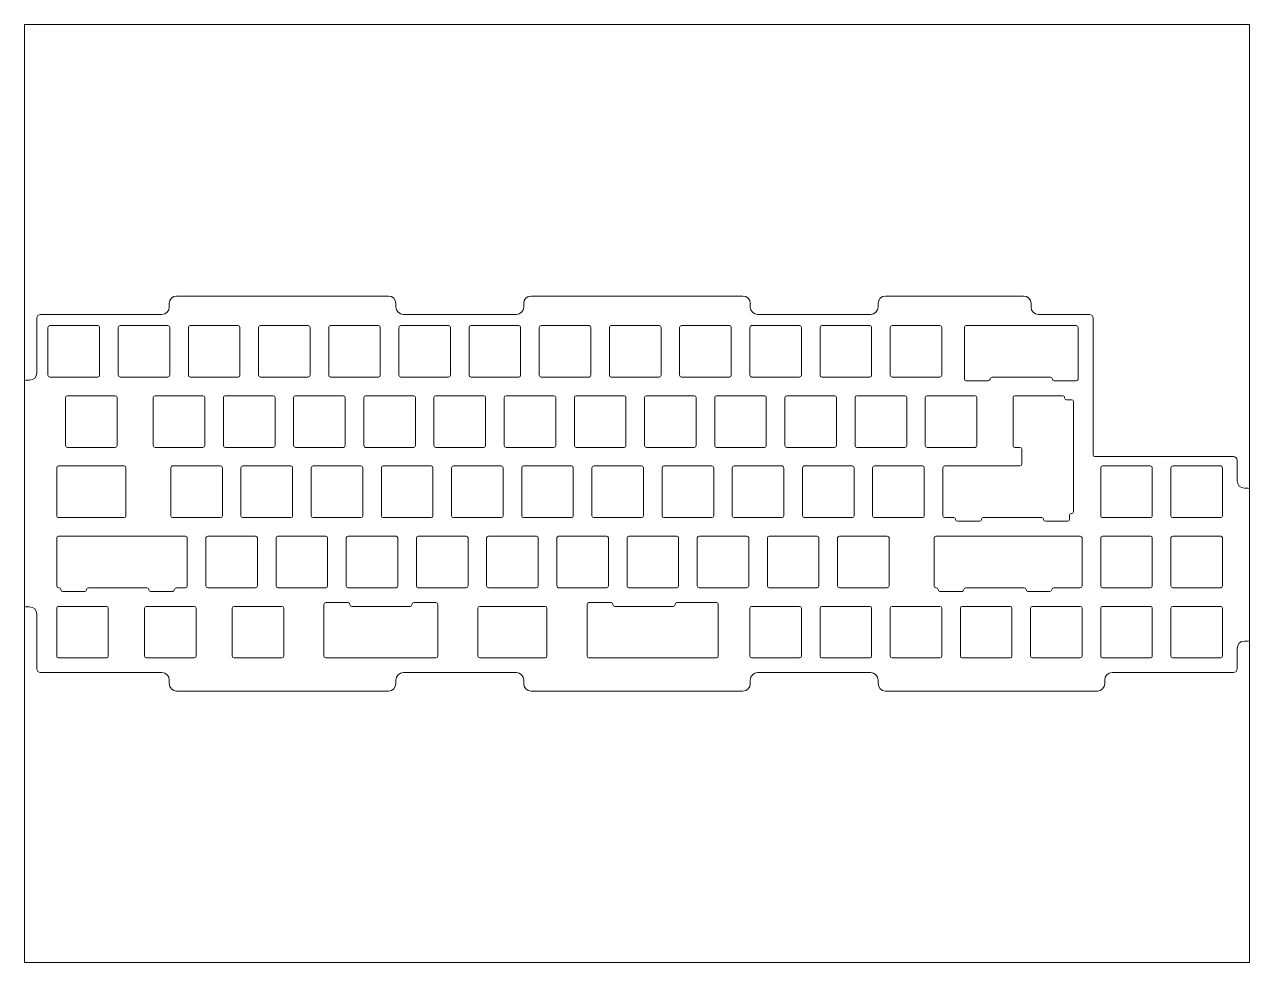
# Paper-space layout 'Layout1' of a CAD drawing. Header units: millimetres. Extents: x 1.07 to 9.6, y 0.82 to 7.35.
# The model-space entities are those that its viewports show. They can reach past a viewport. Long polylines and large blocks are cut down to what shows.
import ezdxf

# ---------------------------------------------------------------- set-up
doc = ezdxf.new("R2010")
doc.units = ezdxf.units.MM
doc.header["$MEASUREMENT"] = 0
doc.layers.get('0').update_dxf_attribs({"linetype": 'CONTINUOUS'})

msp = doc.modelspace()

# ---------------------------------------------------------------- linework, layer by layer
at = {"linetype": 'Continuous', "lineweight": 0}
for p, q in [((35.45, 3.5), (35.45, 2.5)), ((37.45, 5.5), (94.95, 5.5)), ((96.95, 3.5), (96.95, 2.5)), ((131.65, 3.5), (131.65, 2.5)), ((133.65, 5.5), (191.15, 5.5)), ((193.15, 3.5), (193.15, 2.5)), ((227.85, 3.5), (227.85, 2.5)), ((229.85, 5.5), (267.35, 5.5)), ((269.35, 3.5), (269.35, 2.5)), ((0.5, 0.5), (33.45, 0.5)), ((98.95, 0.5), (129.65, 0.5)), ((195.15, 0.5), (225.85, 0.5)), ((271.35, 0.5), (285.2, 0.5)), ((-0.5, -15.35), (-0.5, -0.5)), ((286.2, -0.5), (286.2, -37.6)), ((-5.5, -19.35), (-5.5, -76.85)), ((-2.5, -17.35), (-3.5, -17.35)), ((324.3, -38.1), (286.7, -38.1)), ((325.3, -39.1), (325.3, -44.65)), ((5.40625, -40.625), (23.16875, -40.625)), ((245.9125, -40.625), (266.3438, -40.625)), ((328.3, -46.65), (327.3, -46.65)), ((330.3, -48.65), (330.3, -86.15)), ((23.16875, -54.625), (5.40625, -54.625)), ((272.25675, -54.625), (256.38075, -54.625)), ((5.40625, -59.675), (39.8375, -59.675)), ((5.49325, -73.675), (5.40625, -73.675)), ((29.36925, -73.675), (13.49325, -73.675)), ((243.53125, -73.675), (243.61825, -73.675)), ((-2.5, -78.85), (-3.5, -78.85)), ((77.43075, -92.225), (77.43075, -78.225)), ((108.30675, -92.225), (108.30675, -78.225)), ((119.70625, -78.725), (137.46875, -78.725)), ((148.86825, -78.225), (148.86825, -92.225)), ((183.96875, -77.725), (173.24425, -77.725)), ((184.46875, -78.225), (184.46875, -92.225)), ((-0.5, -95.7), (-0.5, -80.85)), ((328.3, -88.15), (327.3, -88.15)), ((137.46875, -92.725), (119.70625, -92.725)), ((325.3, -90.15), (325.3, -95.7)), ((0.5, -96.7), (33.45, -96.7)), ((35.45, -98.7), (35.45, -99.7)), ((96.95, -98.7), (96.95, -99.7)), ((98.95, -96.7), (129.65, -96.7)), ((131.65, -98.7), (131.65, -99.7)), ((193.15, -98.7), (193.15, -99.7)), ((195.15, -96.7), (225.85, -96.7)), ((227.85, -98.7), (227.85, -99.7)), ((289.35, -98.7), (289.35, -99.7)), ((324.3, -96.7), (291.35, -96.7)), ((37.45, -101.7), (94.95, -101.7)), ((133.65, -101.7), (191.15, -101.7)), ((229.85, -101.7), (287.35, -101.7))]:
    msp.add_line(p, q, dxfattribs=at)
at = {"lineweight": 0}
for p, q in [((2.525, -3.025), (2.525, -16.025)), ((16.025, -2.525), (3.025, -2.525)), ((16.525, -16.025), (16.525, -3.025)), ((21.575, -3.025), (21.575, -16.025)), ((35.075, -2.525), (22.075, -2.525)), ((35.575, -16.025), (35.575, -3.025)), ((40.625, -3.025), (40.625, -16.025)), ((54.125, -2.525), (41.125, -2.525)), ((54.625, -16.025), (54.625, -3.025)), ((59.675, -3.025), (59.675, -16.025)), ((73.175, -2.525), (60.175, -2.525)), ((73.675, -16.025), (73.675, -3.025)), ((78.725, -3.025), (78.725, -16.025)), ((92.225, -2.525), (79.225, -2.525)), ((92.725, -16.025), (92.725, -3.025)), ((97.775, -3.025), (97.775, -16.025)), ((111.275, -2.525), (98.275, -2.525)), ((111.775, -16.025), (111.775, -3.025)), ((116.825, -3.025), (116.825, -16.025)), ((130.325, -2.525), (117.325, -2.525)), ((130.825, -16.025), (130.825, -3.025)), ((135.875, -3.025), (135.875, -16.025)), ((149.375, -2.525), (136.375, -2.525)), ((149.875, -16.025), (149.875, -3.025)), ((154.925, -3.025), (154.925, -16.025)), ((168.425, -2.525), (155.425, -2.525)), ((168.925, -16.025), (168.925, -3.025)), ((173.975, -3.025), (173.975, -16.025)), ((187.475, -2.525), (174.475, -2.525)), ((187.975, -16.025), (187.975, -3.025)), ((193.025, -3.025), (193.025, -16.025)), ((206.525, -2.525), (193.525, -2.525)), ((207.025, -16.025), (207.025, -3.025)), ((212.075, -3.025), (212.075, -16.025)), ((225.575, -2.525), (212.575, -2.525)), ((226.075, -16.025), (226.075, -3.025)), ((231.125, -3.025), (231.125, -16.025)), ((244.625, -2.525), (231.625, -2.525)), ((245.125, -16.025), (245.125, -3.025)), ((251.262, -3.025), (251.262, -17.025)), ((281.638, -2.525), (251.762, -2.525)), ((282.138, -17.025), (282.138, -3.025)), ((3.025, -16.525), (16.025, -16.525)), ((22.075, -16.525), (35.075, -16.525)), ((41.125, -16.525), (54.125, -16.525)), ((60.175, -16.525), (73.175, -16.525)), ((79.225, -16.525), (92.225, -16.525)), ((98.275, -16.525), (111.275, -16.525)), ((117.325, -16.525), (130.325, -16.525)), ((136.375, -16.525), (149.375, -16.525)), ((155.425, -16.525), (168.425, -16.525)), ((174.475, -16.525), (187.475, -16.525)), ((193.525, -16.525), (206.525, -16.525)), ((212.575, -16.525), (225.575, -16.525)), ((231.625, -16.525), (244.625, -16.525)), ((258.762, -16.525), (274.638, -16.525)), ((251.762, -17.525), (257.762, -17.525)), ((275.638, -17.525), (281.638, -17.525)), ((7.2875, -22.075), (7.2875, -35.075)), ((20.7875, -21.575), (7.7875, -21.575)), ((21.2875, -35.075), (21.2875, -22.075)), ((31.1, -22.075), (31.1, -35.075)), ((44.6, -21.575), (31.6, -21.575)), ((45.1, -35.075), (45.1, -22.075)), ((50.15, -22.075), (50.15, -35.075)), ((63.65, -21.575), (50.65, -21.575)), ((64.15, -35.075), (64.15, -22.075)), ((69.2, -22.075), (69.2, -35.075)), ((82.7, -21.575), (69.7, -21.575)), ((83.2, -35.075), (83.2, -22.075)), ((88.25, -22.075), (88.25, -35.075)), ((101.75, -21.575), (88.75, -21.575)), ((102.25, -35.075), (102.25, -22.075)), ((107.3, -22.075), (107.3, -35.075)), ((120.8, -21.575), (107.8, -21.575)), ((121.3, -35.075), (121.3, -22.075)), ((126.35, -22.075), (126.35, -35.075)), ((139.85, -21.575), (126.85, -21.575)), ((140.35, -35.075), (140.35, -22.075)), ((145.4, -22.075), (145.4, -35.075)), ((158.9, -21.575), (145.9, -21.575)), ((159.4, -35.075), (159.4, -22.075)), ((164.45, -22.075), (164.45, -35.075)), ((177.95, -21.575), (164.95, -21.575)), ((178.45, -35.075), (178.45, -22.075)), ((183.5, -22.075), (183.5, -35.075)), ((197, -21.575), (184, -21.575)), ((197.5, -35.075), (197.5, -22.075)), ((202.55, -22.075), (202.55, -35.075)), ((216.05, -21.575), (203.05, -21.575)), ((216.55, -35.075), (216.55, -22.075)), ((221.6, -22.075), (221.6, -35.075)), ((235.1, -21.575), (222.1, -21.575)), ((235.6, -35.075), (235.6, -22.075)), ((240.65, -22.075), (240.65, -35.075)), ((254.15, -21.575), (241.15, -21.575)), ((254.65, -35.075), (254.65, -22.075)), ((264.4625, -22.075), (264.4625, -35.075)), ((277.9625, -21.575), (264.9625, -21.575)), ((278.4625, -22.162), (278.4625, -22.075)), ((280.34375, -22.662), (278.9625, -22.662)), ((280.84375, -53.038), (280.84375, -23.162)), ((7.7875, -35.575), (20.7875, -35.575)), ((31.6, -35.575), (44.6, -35.575)), ((50.65, -35.575), (63.65, -35.575)), ((69.7, -35.575), (82.7, -35.575)), ((88.75, -35.575), (101.75, -35.575)), ((107.8, -35.575), (120.8, -35.575)), ((126.85, -35.575), (139.85, -35.575)), ((145.9, -35.575), (158.9, -35.575)), ((164.95, -35.575), (177.95, -35.575)), ((184, -35.575), (197, -35.575)), ((203.05, -35.575), (216.05, -35.575)), ((222.1, -35.575), (235.1, -35.575)), ((241.15, -35.575), (254.15, -35.575)), ((264.9625, -35.575), (266.34375, -35.575)), ((266.84375, -36.075), (266.8438, -40.125)), ((4.90625, -41.125), (4.90625, -54.125)), ((23.66875, -54.125), (23.66875, -41.125)), ((35.8625, -41.125), (35.8625, -54.125)), ((49.3625, -40.625), (36.3625, -40.625)), ((49.8625, -54.125), (49.8625, -41.125)), ((54.9125, -41.125), (54.9125, -54.125)), ((68.4125, -40.625), (55.4125, -40.625)), ((68.9125, -54.125), (68.9125, -41.125)), ((73.9625, -41.125), (73.9625, -54.125)), ((87.4625, -40.625), (74.4625, -40.625)), ((87.9625, -54.125), (87.9625, -41.125)), ((93.0125, -41.125), (93.0125, -54.125)), ((106.5125, -40.625), (93.5125, -40.625)), ((107.0125, -54.125), (107.0125, -41.125)), ((112.0625, -41.125), (112.0625, -54.125)), ((125.5625, -40.625), (112.5625, -40.625)), ((126.0625, -54.125), (126.0625, -41.125)), ((131.1125, -41.125), (131.1125, -54.125)), ((144.6125, -40.625), (131.6125, -40.625)), ((145.1125, -54.125), (145.1125, -41.125)), ((150.1625, -41.125), (150.1625, -54.125)), ((163.6625, -40.625), (150.6625, -40.625)), ((164.1625, -54.125), (164.1625, -41.125)), ((169.2125, -41.125), (169.2125, -54.125)), ((182.7125, -40.625), (169.7125, -40.625)), ((183.2125, -54.125), (183.2125, -41.125)), ((188.2625, -41.125), (188.2625, -54.125)), ((201.7625, -40.625), (188.7625, -40.625)), ((202.2625, -54.125), (202.2625, -41.125)), ((207.3125, -41.125), (207.3125, -54.125)), ((220.8125, -40.625), (207.8125, -40.625)), ((221.3125, -54.125), (221.3125, -41.125)), ((226.3625, -41.125), (226.3625, -54.125)), ((239.8625, -40.625), (226.8625, -40.625)), ((240.3625, -54.125), (240.3625, -41.125)), ((245.4125, -41.125), (245.4125, -54.125)), ((288.275, -41.125), (288.275, -54.125)), ((301.775, -40.625), (288.775, -40.625)), ((302.275, -54.125), (302.275, -41.125)), ((307.325, -41.125), (307.325, -54.125)), ((320.825, -40.625), (307.825, -40.625)), ((321.325, -54.125), (321.325, -41.125)), ((36.3625, -54.625), (49.3625, -54.625)), ((55.4125, -54.625), (68.4125, -54.625)), ((74.4625, -54.625), (87.4625, -54.625)), ((93.5125, -54.625), (106.5125, -54.625)), ((112.5625, -54.625), (125.5625, -54.625)), ((131.6125, -54.625), (144.6125, -54.625)), ((150.6625, -54.625), (163.6625, -54.625)), ((169.7125, -54.625), (182.7125, -54.625)), ((188.7625, -54.625), (201.7625, -54.625)), ((207.8125, -54.625), (220.8125, -54.625)), ((226.8625, -54.625), (239.8625, -54.625)), ((245.9125, -54.625), (248.38075, -54.625)), ((249.38075, -55.625), (255.38075, -55.625)), ((273.25675, -55.625), (279.25675, -55.625)), ((279.75675, -55.125), (279.75675, -54.038)), ((280.25675, -53.538), (280.34375, -53.538)), ((288.775, -54.625), (301.775, -54.625)), ((307.825, -54.625), (320.825, -54.625)), ((58.8875, -59.675), (45.8875, -59.675)), ((77.9375, -59.675), (64.9375, -59.675)), ((96.9875, -59.675), (83.9875, -59.675)), ((116.0375, -59.675), (103.0375, -59.675)), ((135.0875, -59.675), (122.0875, -59.675)), ((154.1375, -59.675), (141.1375, -59.675)), ((173.1875, -59.675), (160.1875, -59.675)), ((192.2375, -59.675), (179.2375, -59.675)), ((211.2875, -59.675), (198.2875, -59.675)), ((230.3375, -59.675), (217.3375, -59.675)), ((282.725, -59.675), (243.53125, -59.675)), ((301.775, -59.675), (288.775, -59.675)), ((320.825, -59.675), (307.825, -59.675)), ((4.90625, -60.175), (4.90625, -73.175)), ((40.3375, -73.175), (40.3375, -60.175)), ((45.3875, -60.175), (45.3875, -73.175)), ((59.3875, -73.175), (59.3875, -60.175)), ((64.4375, -60.175), (64.4375, -73.175)), ((78.4375, -73.175), (78.4375, -60.175)), ((83.4875, -60.175), (83.4875, -73.175)), ((97.4875, -73.175), (97.4875, -60.175)), ((102.5375, -60.175), (102.5375, -73.175)), ((116.5375, -73.175), (116.5375, -60.175)), ((121.5875, -60.175), (121.5875, -73.175)), ((135.5875, -73.175), (135.5875, -60.175)), ((140.6375, -60.175), (140.6375, -73.175)), ((154.6375, -73.175), (154.6375, -60.175)), ((159.6875, -60.175), (159.6875, -73.175)), ((173.6875, -73.175), (173.6875, -60.175)), ((178.7375, -60.175), (178.7375, -73.175)), ((192.7375, -73.175), (192.7375, -60.175)), ((197.7875, -60.175), (197.7875, -73.175)), ((211.7875, -73.175), (211.7875, -60.175)), ((216.8375, -60.175), (216.8375, -73.175)), ((230.8375, -73.175), (230.8375, -60.175)), ((243.03125, -60.175), (243.03125, -73.175)), ((283.225, -73.175), (283.225, -60.175)), ((288.275, -60.175), (288.275, -73.175)), ((302.275, -73.175), (302.275, -60.175)), ((307.325, -60.175), (307.325, -73.175)), ((321.325, -73.175), (321.325, -60.175)), ((6.49325, -74.675), (12.49325, -74.675)), ((30.36925, -74.675), (36.36925, -74.675)), ((37.36925, -73.675), (39.8375, -73.675)), ((45.8875, -73.675), (58.8875, -73.675)), ((64.9375, -73.675), (77.9375, -73.675)), ((83.9875, -73.675), (96.9875, -73.675)), ((103.0375, -73.675), (116.0375, -73.675)), ((122.0875, -73.675), (135.0875, -73.675)), ((141.1375, -73.675), (154.1375, -73.675)), ((160.1875, -73.675), (173.1875, -73.675)), ((179.2375, -73.675), (192.2375, -73.675)), ((198.2875, -73.675), (211.2875, -73.675)), ((217.3375, -73.675), (230.3375, -73.675)), ((244.61825, -74.675), (250.61825, -74.675)), ((251.6183, -73.675), (267.4943, -73.675)), ((268.49425, -74.675), (274.49425, -74.675)), ((275.49425, -73.675), (282.725, -73.675)), ((288.775, -73.675), (301.775, -73.675)), ((307.825, -73.675), (320.825, -73.675)), ((4.90625, -79.225), (4.90625, -92.225)), ((18.40625, -78.725), (5.40625, -78.725)), ((18.90625, -92.225), (18.90625, -79.225)), ((28.71875, -79.225), (28.71875, -92.225)), ((42.21875, -78.725), (29.21875, -78.725)), ((42.71875, -92.225), (42.71875, -79.225)), ((52.53125, -79.225), (52.53125, -92.225)), ((66.03125, -78.725), (53.03125, -78.725)), ((66.53125, -92.225), (66.53125, -79.225)), ((83.96875, -77.725), (77.93075, -77.725)), ((100.8068, -78.725), (84.9688, -78.725)), ((107.80675, -77.725), (101.80675, -77.725)), ((119.20625, -79.225), (119.20625, -92.225)), ((137.96875, -92.225), (137.96875, -79.225)), ((155.36825, -77.725), (149.36825, -77.725)), ((172.2443, -78.725), (156.3683, -78.725)), ((193.025, -79.225), (193.025, -92.225)), ((206.525, -78.725), (193.525, -78.725)), ((207.025, -92.225), (207.025, -79.225)), ((212.075, -79.225), (212.075, -92.225)), ((225.575, -78.725), (212.575, -78.725)), ((226.075, -92.225), (226.075, -79.225)), ((231.125, -79.225), (231.125, -92.225)), ((244.625, -78.725), (231.625, -78.725)), ((245.125, -92.225), (245.125, -79.225)), ((250.175, -79.225), (250.175, -92.225)), ((263.675, -78.725), (250.675, -78.725)), ((264.175, -92.225), (264.175, -79.225)), ((269.225, -79.225), (269.225, -92.225)), ((282.725, -78.725), (269.725, -78.725)), ((283.225, -92.225), (283.225, -79.225)), ((288.275, -79.225), (288.275, -92.225)), ((301.775, -78.725), (288.775, -78.725)), ((302.275, -92.225), (302.275, -79.225)), ((307.325, -79.225), (307.325, -92.225)), ((320.825, -78.725), (307.825, -78.725)), ((321.325, -92.225), (321.325, -79.225)), ((5.40625, -92.725), (18.40625, -92.725)), ((29.21875, -92.725), (42.21875, -92.725)), ((53.03125, -92.725), (66.03125, -92.725)), ((77.93075, -92.725), (107.80675, -92.725)), ((149.36825, -92.725), (183.96875, -92.725)), ((193.525, -92.725), (206.525, -92.725)), ((212.575, -92.725), (225.575, -92.725)), ((231.625, -92.725), (244.625, -92.725)), ((250.675, -92.725), (263.675, -92.725)), ((269.725, -92.725), (282.725, -92.725)), ((288.775, -92.725), (301.775, -92.725)), ((307.825, -92.725), (320.825, -92.725))]:
    msp.add_line(p, q, dxfattribs=at)
at = {"linetype": 'Continuous', "lineweight": 0}
for centre, start, end in [((37.45, 3.5), 90, 180), ((94.95, 3.5), 0, 90), ((133.65, 3.5), 90, 180), ((191.15, 3.5), 0, 90), ((229.85, 3.5), 90, 180), ((267.35, 3.5), 0, 90), ((33.45, 2.5), 270, 0), ((98.95, 2.5), 180, 270), ((129.65, 2.5), 270, 0), ((195.15, 2.5), 180, 270), ((225.85, 2.5), 270, 0), ((271.35, 2.5), 180, 270), ((-2.5, -15.35), 270, 0), ((-3.5, -19.35), 90, 180), ((327.3, -44.65), 180, 270), ((328.3, -48.65), 0, 90), ((-3.5, -76.85), 180, 270), ((-2.5, -80.85), 0, 90), ((328.3, -86.15), 270, 0), ((327.3, -90.15), 90, 180), ((33.45, -98.7), 0, 90), ((37.45, -99.7), 180, 270), ((94.95, -99.7), 270, 0), ((98.95, -98.7), 90, 180), ((129.65, -98.7), 0, 90), ((133.65, -99.7), 180, 270), ((191.15, -99.7), 270, 0), ((195.15, -98.7), 90, 180), ((225.85, -98.7), 0, 90), ((229.85, -99.7), 180, 270), ((287.35, -99.7), 270, 0), ((291.35, -98.7), 90, 180)]:
    msp.add_arc(centre, 2, start, end, dxfattribs=at)
at = {"lineweight": 0}
for centre, radius, start, end in [((0.5, -0.5), 1, 90, 180), ((285.2, -0.5), 1, 0, 90), ((3.025, -3.025), 0.5, 90, 180), ((16.025, -3.025), 0.5, 0, 90), ((22.075, -3.025), 0.5, 90, 180), ((35.075, -3.025), 0.5, 0, 90), ((41.125, -3.025), 0.5, 90, 180), ((54.125, -3.025), 0.5, 0, 90), ((60.175, -3.025), 0.5, 90, 180), ((73.175, -3.025), 0.5, 0, 90), ((79.225, -3.025), 0.5, 90, 180), ((92.225, -3.025), 0.5, 0, 90), ((98.275, -3.025), 0.5, 90, 180), ((111.275, -3.025), 0.5, 0, 90), ((117.325, -3.025), 0.5, 90, 180), ((130.325, -3.025), 0.5, 0, 90), ((136.375, -3.025), 0.5, 90, 180), ((149.375, -3.025), 0.5, 0, 90), ((155.425, -3.025), 0.5, 90, 180), ((168.425, -3.025), 0.5, 0, 90), ((174.475, -3.025), 0.5, 90, 180), ((187.475, -3.025), 0.5, 0, 90), ((193.525, -3.025), 0.5, 90, 180), ((206.525, -3.025), 0.5, 0, 90), ((212.575, -3.025), 0.5, 90, 180), ((225.575, -3.025), 0.5, 0, 90), ((231.625, -3.025), 0.5, 90, 180), ((244.625, -3.025), 0.5, 0, 90), ((251.762, -3.025), 0.5, 90, 180), ((281.638, -3.025), 0.5, 0, 90), ((3.025, -16.025), 0.5, 180, 270), ((16.025, -16.025), 0.5, 270, 0), ((22.075, -16.025), 0.5, 180, 270), ((35.075, -16.025), 0.5, 270, 0), ((41.125, -16.025), 0.5, 180, 270), ((54.125, -16.025), 0.5, 270, 0), ((60.175, -16.025), 0.5, 180, 270), ((73.175, -16.025), 0.5, 270, 0), ((79.225, -16.025), 0.5, 180, 270), ((92.225, -16.025), 0.5, 270, 0), ((98.275, -16.025), 0.5, 180, 270), ((111.275, -16.025), 0.5, 270, 0), ((117.325, -16.025), 0.5, 180, 270), ((130.325, -16.025), 0.5, 270, 0), ((136.375, -16.025), 0.5, 180, 270), ((149.375, -16.025), 0.5, 270, 0), ((155.425, -16.025), 0.5, 180, 270), ((168.425, -16.025), 0.5, 270, 0), ((174.475, -16.025), 0.5, 180, 270), ((187.475, -16.025), 0.5, 270, 0), ((193.525, -16.025), 0.5, 180, 270), ((206.525, -16.025), 0.5, 270, 0), ((212.575, -16.025), 0.5, 180, 270), ((225.575, -16.025), 0.5, 270, 0), ((231.625, -16.025), 0.5, 180, 270), ((244.625, -16.025), 0.5, 270, 0), ((258.762, -17.025), 0.5, 90, 180), ((274.638, -17.025), 0.5, 0, 90), ((251.762, -17.025), 0.5, 180, 270), ((257.762, -17.025), 0.5, 270, 0), ((275.638, -17.025), 0.5, 180, 270), ((281.638, -17.025), 0.5, 270, 0), ((7.7875, -22.075), 0.5, 90, 180), ((20.7875, -22.075), 0.5, 0, 90), ((31.6, -22.075), 0.5, 90, 180), ((44.6, -22.075), 0.5, 0, 90), ((50.65, -22.075), 0.5, 90, 180), ((63.65, -22.075), 0.5, 0, 90), ((69.7, -22.075), 0.5, 90, 180), ((82.7, -22.075), 0.5, 0, 90), ((88.75, -22.075), 0.5, 90, 180), ((101.75, -22.075), 0.5, 0, 90), ((107.8, -22.075), 0.5, 90, 180), ((120.8, -22.075), 0.5, 0, 90), ((126.85, -22.075), 0.5, 90, 180), ((139.85, -22.075), 0.5, 0, 90), ((145.9, -22.075), 0.5, 90, 180), ((158.9, -22.075), 0.5, 0, 90), ((164.95, -22.075), 0.5, 90, 180), ((177.95, -22.075), 0.5, 0, 90), ((184, -22.075), 0.5, 90, 180), ((197, -22.075), 0.5, 0, 90), ((203.05, -22.075), 0.5, 90, 180), ((216.05, -22.075), 0.5, 0, 90), ((222.1, -22.075), 0.5, 90, 180), ((235.1, -22.075), 0.5, 0, 90), ((241.15, -22.075), 0.5, 90, 180), ((254.15, -22.075), 0.5, 0, 90), ((264.9625, -22.075), 0.5, 90, 180), ((277.9625, -22.075), 0.5, 0, 90), ((278.9625, -22.162), 0.5, 180, 270), ((280.34375, -23.162), 0.5, 0, 90), ((7.7875, -35.075), 0.5, 180, 270), ((20.7875, -35.075), 0.5, 270, 0), ((31.6, -35.075), 0.5, 180, 270), ((44.6, -35.075), 0.5, 270, 0), ((50.65, -35.075), 0.5, 180, 270), ((63.65, -35.075), 0.5, 270, 0), ((69.7, -35.075), 0.5, 180, 270), ((82.7, -35.075), 0.5, 270, 0), ((88.75, -35.075), 0.5, 180, 270), ((101.75, -35.075), 0.5, 270, 0), ((107.8, -35.075), 0.5, 180, 270), ((120.8, -35.075), 0.5, 270, 0), ((126.85, -35.075), 0.5, 180, 270), ((139.85, -35.075), 0.5, 270, 0), ((145.9, -35.075), 0.5, 180, 270), ((158.9, -35.075), 0.5, 270, 0), ((164.95, -35.075), 0.5, 180, 270), ((177.95, -35.075), 0.5, 270, 0), ((184, -35.075), 0.5, 180, 270), ((197, -35.075), 0.5, 270, 0), ((203.05, -35.075), 0.5, 180, 270), ((216.05, -35.075), 0.5, 270, 0), ((222.1, -35.075), 0.5, 180, 270), ((235.1, -35.075), 0.5, 270, 0), ((241.15, -35.075), 0.5, 180, 270), ((254.15, -35.075), 0.5, 270, 0), ((264.9625, -35.075), 0.5, 180, 270), ((266.34375, -36.075), 0.5, 0, 90), ((286.7, -37.6), 0.5, 180, 270), ((324.3, -39.1), 1, 0, 90), ((5.40625, -41.125), 0.5, 90, 180), ((23.16875, -41.125), 0.5, 0, 90), ((36.3625, -41.125), 0.5, 90, 180), ((49.3625, -41.125), 0.5, 0, 90), ((55.4125, -41.125), 0.5, 90, 180), ((68.4125, -41.125), 0.5, 0, 90), ((74.4625, -41.125), 0.5, 90, 180), ((87.4625, -41.125), 0.5, 0, 90), ((93.5125, -41.125), 0.5, 90, 180), ((106.5125, -41.125), 0.5, 0, 90), ((112.5625, -41.125), 0.5, 90, 180), ((125.5625, -41.125), 0.5, 0, 90), ((131.6125, -41.125), 0.5, 90, 180), ((144.6125, -41.125), 0.5, 0, 90), ((150.6625, -41.125), 0.5, 90, 180), ((163.6625, -41.125), 0.5, 0, 90), ((169.7125, -41.125), 0.5, 90, 180), ((182.7125, -41.125), 0.5, 0, 90), ((188.7625, -41.125), 0.5, 90, 180), ((201.7625, -41.125), 0.5, 0, 90), ((207.8125, -41.125), 0.5, 90, 180), ((220.8125, -41.125), 0.5, 0, 90), ((226.8625, -41.125), 0.5, 90, 180), ((239.8625, -41.125), 0.5, 0, 90), ((245.9125, -41.125), 0.5, 90, 180), ((266.3438, -40.125), 0.5, 270, 0), ((288.775, -41.125), 0.5, 90, 180), ((301.775, -41.125), 0.5, 0, 90), ((307.825, -41.125), 0.5, 90, 180), ((320.825, -41.125), 0.5, 0, 90), ((280.34375, -53.038), 0.5, 270, 0), ((5.40625, -54.125), 0.5, 180, 270), ((23.16875, -54.125), 0.5, 270, 0), ((36.3625, -54.125), 0.5, 180, 270), ((49.3625, -54.125), 0.5, 270, 0), ((55.4125, -54.125), 0.5, 180, 270), ((68.4125, -54.125), 0.5, 270, 0), ((74.4625, -54.125), 0.5, 180, 270), ((87.4625, -54.125), 0.5, 270, 0), ((93.5125, -54.125), 0.5, 180, 270), ((106.5125, -54.125), 0.5, 270, 0), ((112.5625, -54.125), 0.5, 180, 270), ((125.5625, -54.125), 0.5, 270, 0), ((131.6125, -54.125), 0.5, 180, 270), ((144.6125, -54.125), 0.5, 270, 0), ((150.6625, -54.125), 0.5, 180, 270), ((163.6625, -54.125), 0.5, 270, 0), ((169.7125, -54.125), 0.5, 180, 270), ((182.7125, -54.125), 0.5, 270, 0), ((188.7625, -54.125), 0.5, 180, 270), ((201.7625, -54.125), 0.5, 270, 0), ((207.8125, -54.125), 0.5, 180, 270), ((220.8125, -54.125), 0.5, 270, 0), ((226.8625, -54.125), 0.5, 180, 270), ((239.8625, -54.125), 0.5, 270, 0), ((245.9125, -54.125), 0.5, 180, 270), ((248.38075, -55.125), 0.5, 0, 90), ((249.38075, -55.125), 0.5, 180, 270), ((255.38075, -55.125), 0.5, 270, 0), ((256.38075, -55.125), 0.5, 90, 180), ((272.25675, -55.125), 0.5, 0, 90), ((273.25675, -55.125), 0.5, 180, 270), ((279.25675, -55.125), 0.5, 270, 0), ((280.25675, -54.038), 0.5, 90, 180), ((288.775, -54.125), 0.5, 180, 270), ((301.775, -54.125), 0.5, 270, 0), ((307.825, -54.125), 0.5, 180, 270), ((320.825, -54.125), 0.5, 270, 0), ((5.40625, -60.175), 0.5, 90, 180), ((39.8375, -60.175), 0.5, 0, 90), ((45.8875, -60.175), 0.5, 90, 180), ((58.8875, -60.175), 0.5, 0, 90), ((64.9375, -60.175), 0.5, 90, 180), ((77.9375, -60.175), 0.5, 0, 90), ((83.9875, -60.175), 0.5, 90, 180), ((96.9875, -60.175), 0.5, 0, 90), ((103.0375, -60.175), 0.5, 90, 180), ((116.0375, -60.175), 0.5, 0, 90), ((122.0875, -60.175), 0.5, 90, 180), ((135.0875, -60.175), 0.5, 0, 90), ((141.1375, -60.175), 0.5, 90, 180), ((154.1375, -60.175), 0.5, 0, 90), ((160.1875, -60.175), 0.5, 90, 180), ((173.1875, -60.175), 0.5, 0, 90), ((179.2375, -60.175), 0.5, 90, 180), ((192.2375, -60.175), 0.5, 0, 90), ((198.2875, -60.175), 0.5, 90, 180), ((211.2875, -60.175), 0.5, 0, 90), ((217.3375, -60.175), 0.5, 90, 180), ((230.3375, -60.175), 0.5, 0, 90), ((243.53125, -60.175), 0.5, 90, 180), ((282.725, -60.175), 0.5, 0, 90), ((288.775, -60.175), 0.5, 90, 180), ((301.775, -60.175), 0.5, 0, 90), ((307.825, -60.175), 0.5, 90, 180), ((320.825, -60.175), 0.5, 0, 90), ((5.40625, -73.175), 0.5, 180, 270), ((5.49325, -74.175), 0.5, 0, 90), ((6.49325, -74.175), 0.5, 180, 270), ((12.49325, -74.175), 0.5, 270, 0), ((13.49325, -74.175), 0.5, 90, 180), ((29.36925, -74.175), 0.5, 0, 90), ((30.36925, -74.175), 0.5, 180, 270), ((36.36925, -74.175), 0.5, 270, 0), ((37.36925, -74.175), 0.5, 90, 180), ((39.8375, -73.175), 0.5, 270, 0), ((45.8875, -73.175), 0.5, 180, 270), ((58.8875, -73.175), 0.5, 270, 0), ((64.9375, -73.175), 0.5, 180, 270), ((77.9375, -73.175), 0.5, 270, 0), ((83.9875, -73.175), 0.5, 180, 270), ((96.9875, -73.175), 0.5, 270, 0), ((103.0375, -73.175), 0.5, 180, 270), ((116.0375, -73.175), 0.5, 270, 0), ((122.0875, -73.175), 0.5, 180, 270), ((135.0875, -73.175), 0.5, 270, 0), ((141.1375, -73.175), 0.5, 180, 270), ((154.1375, -73.175), 0.5, 270, 0), ((160.1875, -73.175), 0.5, 180, 270), ((173.1875, -73.175), 0.5, 270, 0), ((179.2375, -73.175), 0.5, 180, 270), ((192.2375, -73.175), 0.5, 270, 0), ((198.2875, -73.175), 0.5, 180, 270), ((211.2875, -73.175), 0.5, 270, 0), ((217.3375, -73.175), 0.5, 180, 270), ((230.3375, -73.175), 0.5, 270, 0), ((243.53125, -73.175), 0.5, 180, 270), ((243.61825, -74.175), 0.5, 0, 90), ((244.61825, -74.175), 0.5, 180, 270), ((250.61825, -74.175), 0.5, 270, 0), ((251.6183, -74.175), 0.5, 90, 180), ((267.4943, -74.175), 0.5, 0, 90), ((268.49425, -74.175), 0.5, 180, 270), ((274.49425, -74.175), 0.5, 270, 0), ((275.49425, -74.175), 0.5, 90, 180), ((282.725, -73.175), 0.5, 270, 0), ((288.775, -73.175), 0.5, 180, 270), ((301.775, -73.175), 0.5, 270, 0), ((307.825, -73.175), 0.5, 180, 270), ((320.825, -73.175), 0.5, 270, 0), ((5.40625, -79.225), 0.5, 90, 180), ((18.40625, -79.225), 0.5, 0, 90), ((29.21875, -79.225), 0.5, 90, 180), ((42.21875, -79.225), 0.5, 0, 90), ((53.03125, -79.225), 0.5, 90, 180), ((66.03125, -79.225), 0.5, 0, 90), ((77.93075, -78.225), 0.5, 90, 180), ((83.96875, -78.225), 0.5, 0, 90), ((84.9688, -78.225), 0.5, 180, 270), ((100.8068, -78.225), 0.5, 270, 360), ((101.80675, -78.225), 0.5, 90, 180), ((107.80675, -78.225), 0.5, 0, 90), ((119.70625, -79.225), 0.5, 90, 180), ((137.46875, -79.225), 0.5, 0, 90), ((149.36825, -78.225), 0.5, 90, 180), ((155.36825, -78.225), 0.5, 0, 90), ((156.3683, -78.225), 0.5, 180, 270), ((172.2443, -78.225), 0.5, 270, 360), ((173.24425, -78.225), 0.5, 90, 180), ((183.96875, -78.225), 0.5, 0, 90), ((193.525, -79.225), 0.5, 90, 180), ((206.525, -79.225), 0.5, 0, 90), ((212.575, -79.225), 0.5, 90, 180), ((225.575, -79.225), 0.5, 0, 90), ((231.625, -79.225), 0.5, 90, 180), ((244.625, -79.225), 0.5, 0, 90), ((250.675, -79.225), 0.5, 90, 180), ((263.675, -79.225), 0.5, 0, 90), ((269.725, -79.225), 0.5, 90, 180), ((282.725, -79.225), 0.5, 0, 90), ((288.775, -79.225), 0.5, 90, 180), ((301.775, -79.225), 0.5, 0, 90), ((307.825, -79.225), 0.5, 90, 180), ((320.825, -79.225), 0.5, 0, 90), ((5.40625, -92.225), 0.5, 180, 270), ((18.40625, -92.225), 0.5, 270, 0), ((29.21875, -92.225), 0.5, 180, 270), ((42.21875, -92.225), 0.5, 270, 0), ((53.03125, -92.225), 0.5, 180, 270), ((66.03125, -92.225), 0.5, 270, 0), ((77.93075, -92.225), 0.5, 180, 270), ((107.80675, -92.225), 0.5, 270, 0), ((119.70625, -92.225), 0.5, 180, 270), ((137.46875, -92.225), 0.5, 270, 0), ((149.36825, -92.225), 0.5, 180, 270), ((183.96875, -92.225), 0.5, 270, 0), ((193.525, -92.225), 0.5, 180, 270), ((206.525, -92.225), 0.5, 270, 0), ((212.575, -92.225), 0.5, 180, 270), ((225.575, -92.225), 0.5, 270, 0), ((231.625, -92.225), 0.5, 180, 270), ((244.625, -92.225), 0.5, 270, 0), ((250.675, -92.225), 0.5, 180, 270), ((263.675, -92.225), 0.5, 270, 0), ((269.725, -92.225), 0.5, 180, 270), ((282.725, -92.225), 0.5, 270, 0), ((288.775, -92.225), 0.5, 180, 270), ((301.775, -92.225), 0.5, 270, 0), ((307.825, -92.225), 0.5, 180, 270), ((320.825, -92.225), 0.5, 270, 0), ((0.5, -95.7), 1, 180, 270), ((324.3, -95.7), 1, 270, 0)]:
    msp.add_arc(centre, radius, start, end, dxfattribs=at)

psp = doc.layouts.get("Layout1")

# ---------------------------------------------------------------- viewports
at = {"layer": '0', "linetype": 'Continuous'}
psp.add_viewport(center=(5.3333, 4.0833), size=(8.5333, 6.533334), view_center_point=(162.4, -48.1), view_height=254.569808, dxfattribs=at)

doc.saveas('drawing.dxf')
